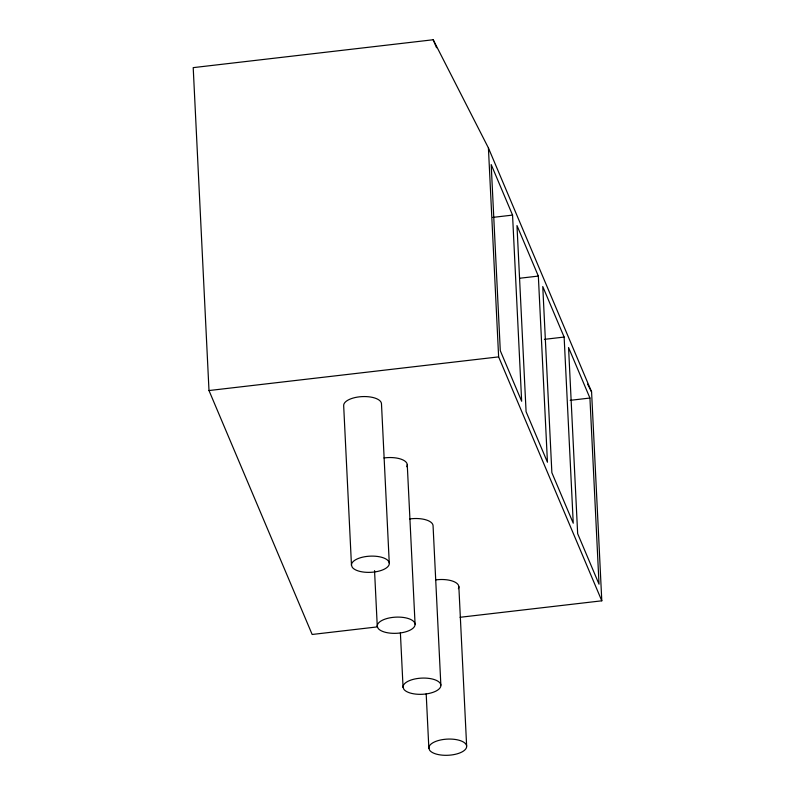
<?xml version="1.0" encoding="UTF-8"?>
<svg xmlns="http://www.w3.org/2000/svg" width="795" height="795" viewBox="0 0 795 795"><rect width="100%" height="100%" fill="white"/><g stroke="black" fill="none" stroke-linecap="round" stroke-linejoin="round"><path stroke-width="1.19" d="M460.057 617.288L601.795 600.811L591.579 391.875L488.418 147.95L433.196 39.75L193.205 67.635L208.996 390.544L312.157 634.47L377.476 626.877M492.821 217.393L512.556 215.097L521.659 401.246L500.293 350.714L491.191 164.575L512.556 215.097M519.841 278.23L538.344 276.084L547.447 462.223L526.081 411.701L516.979 225.551L538.344 276.084M544.396 339.356L564.132 337.06L573.245 523.209L551.869 472.677L542.766 286.538L564.132 337.06M208.996 390.544L498.634 356.885L601.795 600.811M570.184 400.332L589.93 398.037L599.032 584.186L577.657 533.664L568.554 347.514L589.93 398.037M587.634 384.144L591.579 391.875M433.196 39.75L436.564 47.73M428.853 748.254L429.678 750.301A18.931 8.089 -2.8 0 0 460.454 752.676A18.931 8.089 -2.8 0 0 455.078 739.43A18.931 8.089 -2.8 0 0 428.853 748.254L426.19 693.826M403.055 687.268L403.89 689.325A18.931 8.089 -2.8 0 0 434.656 691.7A18.931 8.089 -2.8 0 0 429.29 678.443A18.931 8.089 -2.8 0 0 403.055 687.268L400.392 632.85M377.267 626.291L378.102 628.338A18.931 8.089 -2.8 0 0 408.868 630.713A18.931 8.089 -2.8 0 0 403.502 617.467A18.931 8.089 -2.8 0 0 377.267 626.291L374.544 570.631M351.479 565.305L352.314 567.362A18.931 8.089 -2.8 0 0 383.081 569.737A18.931 8.089 -2.8 0 0 377.704 556.48A18.931 8.089 -2.8 0 0 351.479 565.305L343.678 405.748A18.931 8.089 -2.8 0 1 361.854 396.625A18.931 8.089 -2.8 0 1 381.471 403.622L389.272 563.178M488.418 147.95L498.634 356.885M458.844 586.571L466.645 746.117M440.857 685.141L433.056 525.584A18.931 8.089 -2.8 0 0 409.753 518.946M407.259 464.608L415.07 624.155M383.965 457.97A18.931 8.089 -2.8 0 1 406.802 466.725M435.541 579.933A18.931 8.089 -2.8 0 1 458.387 588.688"/></g></svg>
